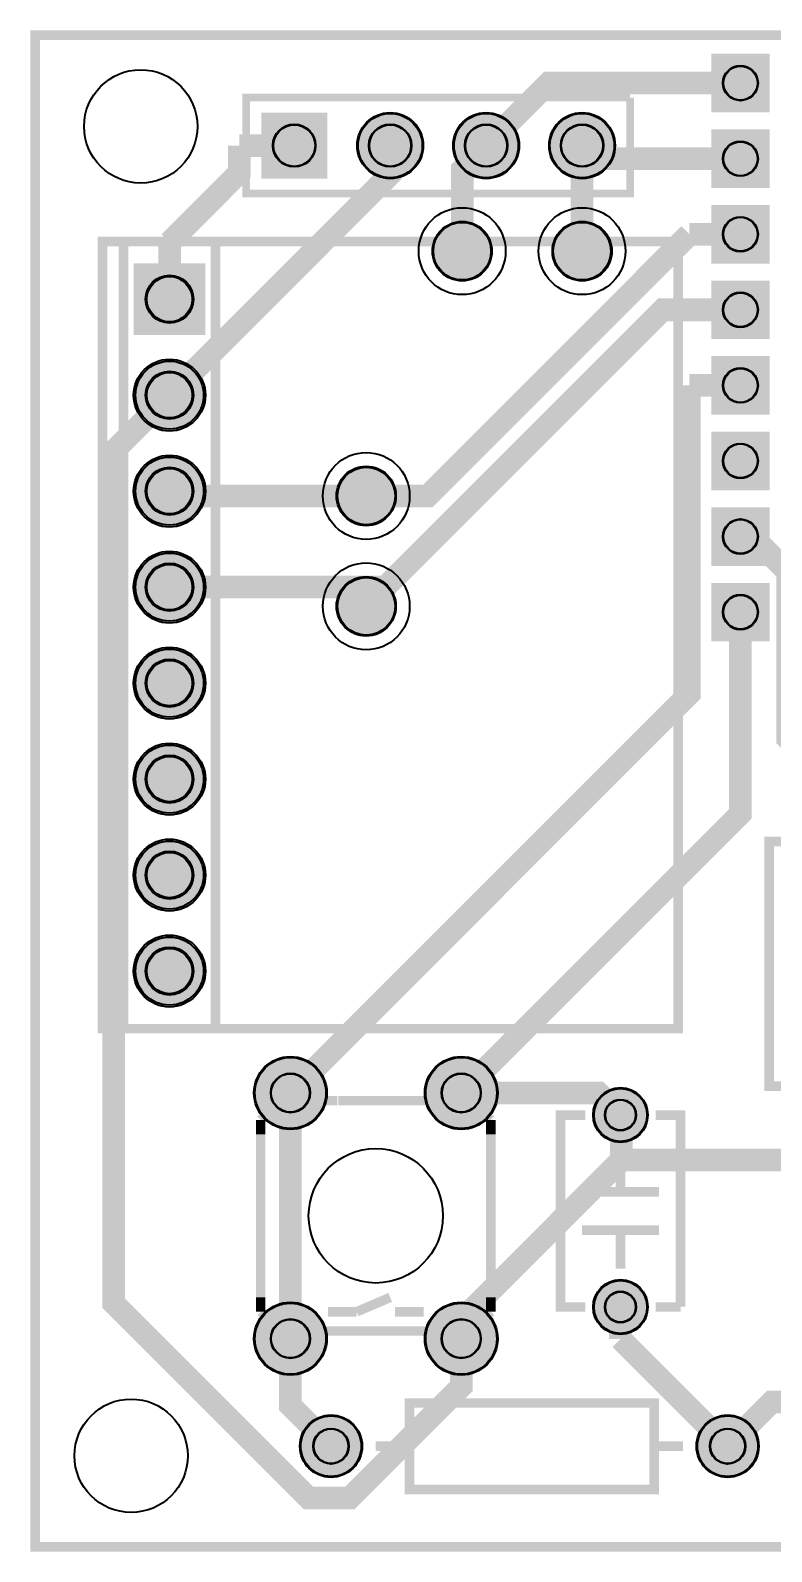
# Model space of a CAD drawing. Header units: millimetres. Extents: x -0.1 to 50.4, y -40.1 to 7.4.
# Drawn here: x -0.13 to 19.49, y -40.13 to 0.13 of the extents above; entities that cross this region are included whole.
import ezdxf

# ---------------------------------------------------------------- set-up
doc = ezdxf.new("R2010")
doc.units = ezdxf.units.MM
for name, color, linetype, true_color in [('BoardOutLine', 7, 'Continuous', 0xff00ff), ('BottomLayer', 7, 'Continuous', 0x0000ff), ('BottomPasteMaskLayer', 7, 'Continuous', 0x800000), ('BottomSilkLayer', 7, 'Continuous', 0x66cc33), ('BottomSolderMaskLayer', 7, 'Continuous', 0xaa00ff), ('Document', 7, 'Continuous', 0xffffff), ('Multi-Layer', 7, 'Continuous', 0xc0c0c0), ('TopSilkLayer', 7, 'Continuous', 0xffcc00), ('TopSolderMaskLayer', 7, 'Continuous', 0x800080)]:
    doc.layers.add(name, color=color, linetype=linetype, true_color=true_color)

msp = doc.modelspace()

# ---------------------------------------------------------------- hatches: boundary and pattern name
at = {"layer": 'BottomLayer'}
for points in [[(10.541, -5.715, 1), (12.065, -5.715, 1)], [(13.716, -5.715, 1), (15.24, -5.715, 1)], [(8.001, -12.192, 1), (9.525, -12.192, 1)], [(8.001, -15.113, 1), (9.525, -15.113, 1)]]:
    msp.add_hatch(color=256, dxfattribs=at).paths.add_polyline_path(points)
at = {"layer": 'BottomPasteMaskLayer'}
for points in [[(10.541, -5.715, 1), (12.065, -5.715, 1)], [(13.716, -5.715, 1), (15.24, -5.715, 1)], [(8.001, -12.192, 1), (9.525, -12.192, 1)], [(8.001, -15.113, 1), (9.525, -15.113, 1)]]:
    msp.add_hatch(color=256, dxfattribs=at).paths.add_polyline_path(points)
at = {"layer": 'BottomSolderMaskLayer'}
for points in [[(19.445, -0.492), (17.895, -0.492), (17.895, -2.043), (19.445, -2.043)], [(5.983, -2.046), (7.733, -2.046), (7.733, -3.796), (5.983, -3.796)], [(8.523, -2.921, 1), (10.273, -2.921, 1)], [(11.063, -2.921, 1), (12.813, -2.921, 1)], [(13.603, -2.921, 1), (15.353, -2.921, 1)], [(19.445, -2.492), (17.895, -2.492), (17.895, -4.043), (19.445, -4.043)], [(19.445, -4.492), (17.895, -4.492), (17.895, -6.043), (19.445, -6.043)], [(10.516, -5.715, 1), (12.09, -5.715, 1)], [(13.691, -5.715, 1), (15.265, -5.715, 1)], [(4.507, -6.034), (4.507, -7.936), (2.605, -7.936), (2.605, -6.034)], [(19.445, -6.492), (17.895, -6.492), (17.895, -8.043), (19.445, -8.043)], [(2.605, -9.525, 1), (4.507, -9.525, 1)], [(19.445, -8.492), (17.895, -8.492), (17.895, -10.043), (19.445, -10.043)], [(19.445, -10.492), (17.895, -10.492), (17.895, -12.043), (19.445, -12.043)], [(2.605, -12.065, 1), (4.507, -12.065, 1)], [(7.976, -12.192, 1), (9.55, -12.192, 1)], [(19.445, -12.492), (17.895, -12.492), (17.895, -14.043), (19.445, -14.043)], [(2.605, -14.605, 1), (4.507, -14.605, 1)], [(7.976, -15.113, 1), (9.55, -15.113, 1)], [(19.445, -14.492), (17.895, -14.492), (17.895, -16.043), (19.445, -16.043)], [(2.605, -17.145, 1), (4.507, -17.145, 1)], [(2.605, -19.685, 1), (4.507, -19.685, 1)], [(2.605, -22.225, 1), (4.507, -22.225, 1)], [(2.605, -24.765, 1), (4.507, -24.765, 1)], [(5.791, -27.991, 1), (7.722, -27.991, 1)], [(10.312, -27.991, 1), (12.243, -27.991, 1)], [(14.769, -28.575, 1), (16.219, -28.575, 1)], [(14.769, -33.655, 1), (16.219, -33.655, 1)], [(5.791, -34.493, 1), (7.722, -34.493, 1)], [(10.312, -34.493, 1), (12.243, -34.493, 1)], [(7.006, -37.338, 1), (8.656, -37.338, 1)], [(17.506, -37.338, 1), (19.157, -37.338, 1)]]:
    msp.add_hatch(color=256, dxfattribs=at).paths.add_polyline_path(points)
at = {"layer": 'Multi-Layer'}
for points in [[(19.42, -0.517), (17.92, -0.517), (17.92, -2.017), (19.42, -2.017)], [(6.008, -2.071), (7.708, -2.071), (7.708, -3.771), (6.008, -3.771)], [(8.548, -2.921, 1), (10.248, -2.921, 1)], [(11.088, -2.921, 1), (12.788, -2.921, 1)], [(13.628, -2.921, 1), (15.328, -2.921, 1)], [(19.42, -2.517), (17.92, -2.517), (17.92, -4.017), (19.42, -4.017)], [(19.42, -4.517), (17.92, -4.517), (17.92, -6.017), (19.42, -6.017)], [(4.456, -6.085), (4.456, -7.885), (2.656, -7.885), (2.656, -6.085)], [(19.42, -6.517), (17.92, -6.517), (17.92, -8.017), (19.42, -8.017)], [(2.656, -9.525, 1), (4.456, -9.525, 1)], [(19.42, -8.517), (17.92, -8.517), (17.92, -10.017), (19.42, -10.017)], [(19.42, -10.517), (17.92, -10.517), (17.92, -12.017), (19.42, -12.017)], [(2.656, -12.065, 1), (4.456, -12.065, 1)], [(19.42, -12.517), (17.92, -12.517), (17.92, -14.017), (19.42, -14.017)], [(2.656, -14.605, 1), (4.456, -14.605, 1)], [(19.42, -14.517), (17.92, -14.517), (17.92, -16.017), (19.42, -16.017)], [(2.656, -17.145, 1), (4.456, -17.145, 1)], [(2.656, -19.685, 1), (4.456, -19.685, 1)], [(2.656, -22.225, 1), (4.456, -22.225, 1)], [(2.656, -24.765, 1), (4.456, -24.765, 1)], [(5.817, -27.991, 1), (7.696, -27.991, 1)], [(10.338, -27.991, 1), (12.217, -27.991, 1)], [(14.794, -28.575, 1), (16.194, -28.575, 1)], [(14.794, -33.655, 1), (16.194, -33.655, 1)], [(5.817, -34.493, 1), (7.696, -34.493, 1)], [(10.338, -34.493, 1), (12.217, -34.493, 1)], [(7.031, -37.338, 1), (8.631, -37.338, 1)], [(17.531, -37.338, 1), (19.131, -37.338, 1)]]:
    msp.add_hatch(color=256, dxfattribs=at).paths.add_polyline_path(points)
at = {"layer": 'TopSolderMaskLayer'}
for points in [[(19.445, -0.492), (17.895, -0.492), (17.895, -2.043), (19.445, -2.043)], [(5.983, -2.046), (7.733, -2.046), (7.733, -3.796), (5.983, -3.796)], [(8.523, -2.921, 1), (10.273, -2.921, 1)], [(11.063, -2.921, 1), (12.813, -2.921, 1)], [(13.603, -2.921, 1), (15.353, -2.921, 1)], [(19.445, -2.492), (17.895, -2.492), (17.895, -4.043), (19.445, -4.043)], [(19.445, -4.492), (17.895, -4.492), (17.895, -6.043), (19.445, -6.043)], [(4.507, -6.034), (4.507, -7.936), (2.605, -7.936), (2.605, -6.034)], [(19.445, -6.492), (17.895, -6.492), (17.895, -8.043), (19.445, -8.043)], [(2.605, -9.525, 1), (4.507, -9.525, 1)], [(19.445, -8.492), (17.895, -8.492), (17.895, -10.043), (19.445, -10.043)], [(19.445, -10.492), (17.895, -10.492), (17.895, -12.043), (19.445, -12.043)], [(2.605, -12.065, 1), (4.507, -12.065, 1)], [(19.445, -12.492), (17.895, -12.492), (17.895, -14.043), (19.445, -14.043)], [(2.605, -14.605, 1), (4.507, -14.605, 1)], [(19.445, -14.492), (17.895, -14.492), (17.895, -16.043), (19.445, -16.043)], [(2.605, -17.145, 1), (4.507, -17.145, 1)], [(2.605, -19.685, 1), (4.507, -19.685, 1)], [(2.605, -22.225, 1), (4.507, -22.225, 1)], [(2.605, -24.765, 1), (4.507, -24.765, 1)], [(5.791, -27.991, 1), (7.722, -27.991, 1)], [(10.312, -27.991, 1), (12.243, -27.991, 1)], [(14.769, -28.575, 1), (16.219, -28.575, 1)], [(14.769, -33.655, 1), (16.219, -33.655, 1)], [(5.791, -34.493, 1), (7.722, -34.493, 1)], [(10.312, -34.493, 1), (12.243, -34.493, 1)], [(7.006, -37.338, 1), (8.656, -37.338, 1)], [(17.506, -37.338, 1), (19.157, -37.338, 1)]]:
    msp.add_hatch(color=256, dxfattribs=at).paths.add_polyline_path(points)

# ---------------------------------------------------------------- linework, layer by layer
at = {"layer": 'BoardOutLine', "const_width": 0.254}
msp.add_lwpolyline([(0, 0), (50, 0), (50, -40), (0, -40), (0, 0)], close=True, dxfattribs=at)
at = {"layer": 'BottomLayer', "const_width": 0.6}
for points in [[(18.67, -1.267), (13.592, -1.267), (11.938, -2.921)], [(3.556, -5.484), (5.407, -3.633), (5.407, -2.921)], [(9.398, -2.921), (9.398, -3.683), (3.556, -9.525)], [(6.858, -2.921), (5.407, -2.921)], [(11.303, -5.715), (11.303, -3.556), (11.938, -2.921)], [(14.824, -3.267), (14.478, -2.921)], [(14.478, -5.715), (14.478, -3.613), (14.824, -3.267)], [(18.67, -3.267), (14.824, -3.267)], [(3.556, -6.985), (3.556, -5.484)], [(17.319, -5.267), (10.394, -12.192), (8.763, -12.192)], [(18.67, -5.267), (17.319, -5.267)], [(18.67, -7.267), (16.609, -7.267), (9.271, -14.605), (8.763, -14.605)], [(3.556, -9.525), (2.078, -11.003), (2.078, -33.553), (7.231, -38.707), (8.332, -38.707), (11.278, -35.761), (11.278, -34.493)], [(17.319, -9.267), (17.319, -17.428), (6.756, -27.991)], [(18.67, -9.267), (17.319, -9.267)], [(8.763, -12.192), (3.683, -12.192), (3.556, -12.065)], [(18.67, -13.267), (18.983, -13.267), (19.922, -14.206), (19.922, -18.609), (20.574, -19.261)], [(8.763, -14.605), (3.556, -14.605)], [(8.763, -14.605), (8.763, -15.113)], [(18.67, -15.267), (18.67, -20.598), (11.278, -27.991)], [(6.756, -27.991), (6.756, -34.493)], [(11.278, -27.991), (14.91, -27.991), (15.494, -28.575)], [(15.52, -29.761), (15.52, -28.601), (15.494, -28.575)], [(15.52, -29.761), (11.278, -34.004), (11.278, -34.493)], [(20.574, -29.761), (15.52, -29.761)], [(15.494, -34.501), (15.494, -33.655)], [(7.831, -37.338), (6.756, -36.263), (6.756, -34.493)], [(18.331, -37.338), (15.494, -34.501)], [(23.749, -36.17), (19.5, -36.17), (18.331, -37.338)]]:
    msp.add_lwpolyline(points, dxfattribs=at)
at = {"layer": 'BottomLayer'}
for centre in [(11.303, -5.715), (14.478, -5.715), (8.763, -12.192), (8.763, -15.113)]:
    msp.add_circle(centre, 0.762, dxfattribs=at)
at = {"layer": 'BottomPasteMaskLayer'}
for centre in [(11.303, -5.715), (14.478, -5.715), (8.763, -12.192), (8.763, -15.113)]:
    msp.add_circle(centre, 0.762, dxfattribs=at)
at = {"layer": 'BottomSilkLayer'}
for centre in [(11.303, -5.715), (14.478, -5.715), (8.763, -12.192), (8.763, -15.113)]:
    msp.add_circle(centre, 1.15, dxfattribs=at)
at = {"layer": 'BottomSolderMaskLayer'}
for centre, radius in [((18.67, -1.267), 0.465), ((6.858, -2.921), 0.566), ((9.398, -2.921), 0.875), ((9.398, -2.921), 0.566), ((11.938, -2.921), 0.875), ((11.938, -2.921), 0.566), ((14.478, -2.921), 0.875), ((14.478, -2.921), 0.566), ((18.67, -3.267), 0.465), ((18.67, -5.267), 0.465), ((11.303, -5.715), 0.787), ((14.478, -5.715), 0.787), ((3.556, -6.985), 0.634), ((18.67, -7.267), 0.465), ((3.556, -9.525), 0.951), ((18.67, -9.267), 0.465), ((3.556, -9.525), 0.634), ((18.67, -11.267), 0.465), ((3.556, -12.065), 0.951), ((3.556, -12.065), 0.634), ((8.763, -12.192), 0.787), ((18.67, -13.267), 0.465), ((3.556, -14.605), 0.951), ((3.556, -14.605), 0.634), ((8.763, -15.113), 0.787), ((18.67, -15.267), 0.465), ((3.556, -17.145), 0.951), ((3.556, -17.145), 0.634), ((3.556, -19.685), 0.951), ((3.556, -19.685), 0.634), ((3.556, -22.225), 0.951), ((3.556, -22.225), 0.634), ((3.556, -24.765), 0.951), ((3.556, -24.765), 0.634), ((6.756, -27.991), 0.965), ((11.278, -27.991), 0.965), ((6.756, -27.991), 0.522), ((11.278, -27.991), 0.522), ((15.494, -28.575), 0.725), ((15.494, -28.575), 0.415), ((15.494, -33.655), 0.725), ((15.494, -33.655), 0.415), ((6.756, -34.493), 0.965), ((11.278, -34.493), 0.965), ((6.756, -34.493), 0.522), ((11.278, -34.493), 0.522), ((7.831, -37.338), 0.825), ((18.331, -37.338), 0.825), ((7.831, -37.338), 0.472), ((18.331, -37.338), 0.472)]:
    msp.add_circle(centre, radius, dxfattribs=at)
at = {"layer": 'Document', "const_width": 0.254}
for points in [[(6.477, -28.194), (5.969, -28.702)], [(8.001, -28.194), (6.477, -28.194)], [(11.557, -28.194), (10.033, -28.194)], [(12.065, -28.702), (11.557, -28.194)], [(5.969, -28.702), (5.969, -29.083)], [(12.065, -28.702), (12.065, -29.083)], [(5.969, -33.782), (5.969, -33.401)], [(8.509, -33.782), (9.398, -33.401)], [(12.065, -33.782), (12.065, -33.401)], [(5.969, -33.782), (6.477, -34.29)], [(7.747, -33.782), (8.509, -33.782)], [(9.525, -33.782), (10.287, -33.782)], [(12.065, -33.782), (11.557, -34.29)], [(6.477, -34.29), (8.001, -34.29)], [(11.557, -34.29), (10.033, -34.29)]]:
    msp.add_lwpolyline(points, dxfattribs=at)
at = {"layer": 'Multi-Layer'}
for centre, radius in [((2.794, -2.413), 1.5), ((18.67, -1.267), 0.45), ((6.858, -2.921), 0.55), ((9.398, -2.921), 0.85), ((9.398, -2.921), 0.55), ((11.938, -2.921), 0.85), ((11.938, -2.921), 0.55), ((14.478, -2.921), 0.85), ((14.478, -2.921), 0.55), ((18.67, -3.267), 0.45), ((18.67, -5.267), 0.45), ((3.556, -6.985), 0.6), ((18.67, -7.267), 0.45), ((3.556, -9.525), 0.9), ((18.67, -9.267), 0.45), ((3.556, -9.525), 0.6), ((18.67, -11.267), 0.45), ((3.556, -12.065), 0.9), ((3.556, -12.065), 0.6), ((18.67, -13.267), 0.45), ((3.556, -14.605), 0.9), ((3.556, -14.605), 0.6), ((18.67, -15.267), 0.45), ((3.556, -17.145), 0.9), ((3.556, -17.145), 0.6), ((3.556, -19.685), 0.9), ((3.556, -19.685), 0.6), ((3.556, -22.225), 0.9), ((3.556, -22.225), 0.6), ((3.556, -24.765), 0.9), ((3.556, -24.765), 0.6), ((6.756, -27.991), 0.94), ((11.278, -27.991), 0.94), ((6.756, -27.991), 0.508), ((11.278, -27.991), 0.508), ((15.494, -28.575), 0.7), ((15.494, -28.575), 0.4), ((15.494, -33.655), 0.7), ((15.494, -33.655), 0.4), ((6.756, -34.493), 0.94), ((11.278, -34.493), 0.94), ((6.756, -34.493), 0.508), ((11.278, -34.493), 0.508), ((2.54, -37.592), 1.5), ((7.831, -37.338), 0.8), ((18.331, -37.338), 0.8), ((7.831, -37.338), 0.457), ((18.331, -37.338), 0.457)]:
    msp.add_circle(centre, radius, dxfattribs=at)
at = {"layer": 'TopSilkLayer'}
for points, const_width in [([(15.748, -1.651), (15.748, -4.191), (5.588, -4.191), (5.588, -1.651), (7.493, -1.651)], 0.203), ([(15.748, -1.651), (7.493, -1.651)], 0.203), ([(2.336, -26.285), (2.336, -5.465)], 0.254), ([(4.776, -5.465), (4.776, -26.285)], 0.254), ([(8.026, -28.194), (10.033, -28.194)], 0.254), ([(14.563, -33.655), (13.904, -33.655), (13.904, -28.575), (14.563, -28.575)], 0.254), ([(16.425, -28.575), (17.084, -28.575), (17.084, -33.645)], 0.254), ([(5.969, -29.083), (5.969, -33.401)], 0.254), ([(12.065, -33.401), (12.065, -29.083)], 0.254), ([(15.494, -29.591), (15.494, -30.607), (16.51, -30.607)], 0.254), ([(15.494, -30.607), (14.478, -30.607)], 0.254), ([(16.51, -31.623), (14.478, -31.623)], 0.254), ([(15.494, -32.639), (15.494, -31.623)], 0.254), ([(17.084, -33.655), (16.425, -33.655)], 0.254), ([(8.001, -34.29), (10.033, -34.29)], 0.254), ([(9.779, -37.338), (9.017, -37.338)], 0.254), ([(16.383, -37.338), (17.145, -37.338)], 0.254)]:
    msp.add_lwpolyline(points, dxfattribs=dict(at, const_width=const_width))
at = {"layer": 'TopSilkLayer', "const_width": 0.254}
for points in [[(17.018, -5.461), (17.018, -26.289), (1.778, -26.289), (1.778, -5.461), (17.018, -5.461)], [(21.717, -21.336), (21.717, -27.813), (19.431, -27.813), (19.431, -21.336), (21.717, -21.336)], [(9.906, -36.195), (16.383, -36.195), (16.383, -38.481), (9.906, -38.481), (9.906, -36.195)]]:
    msp.add_lwpolyline(points, close=True, dxfattribs=at)
at = {"layer": 'TopSilkLayer'}
msp.add_circle((9.017, -31.242), 1.778, dxfattribs=at)
at = {"layer": 'TopSolderMaskLayer'}
for centre, radius in [((18.67, -1.267), 0.465), ((6.858, -2.921), 0.566), ((9.398, -2.921), 0.875), ((9.398, -2.921), 0.566), ((11.938, -2.921), 0.875), ((11.938, -2.921), 0.566), ((14.478, -2.921), 0.875), ((14.478, -2.921), 0.566), ((18.67, -3.267), 0.465), ((18.67, -5.267), 0.465), ((3.556, -6.985), 0.634), ((18.67, -7.267), 0.465), ((3.556, -9.525), 0.951), ((18.67, -9.267), 0.465), ((3.556, -9.525), 0.634), ((18.67, -11.267), 0.465), ((3.556, -12.065), 0.951), ((3.556, -12.065), 0.634), ((18.67, -13.267), 0.465), ((3.556, -14.605), 0.951), ((3.556, -14.605), 0.634), ((18.67, -15.267), 0.465), ((3.556, -17.145), 0.951), ((3.556, -17.145), 0.634), ((3.556, -19.685), 0.951), ((3.556, -19.685), 0.634), ((3.556, -22.225), 0.951), ((3.556, -22.225), 0.634), ((3.556, -24.765), 0.951), ((3.556, -24.765), 0.634), ((6.756, -27.991), 0.965), ((11.278, -27.991), 0.965), ((6.756, -27.991), 0.522), ((11.278, -27.991), 0.522), ((15.494, -28.575), 0.725), ((15.494, -28.575), 0.415), ((15.494, -33.655), 0.725), ((15.494, -33.655), 0.415), ((6.756, -34.493), 0.965), ((11.278, -34.493), 0.965), ((6.756, -34.493), 0.522), ((11.278, -34.493), 0.522), ((7.831, -37.338), 0.825), ((18.331, -37.338), 0.825), ((7.831, -37.338), 0.472), ((18.331, -37.338), 0.472)]:
    msp.add_circle(centre, radius, dxfattribs=at)

doc.saveas('drawing.dxf')
